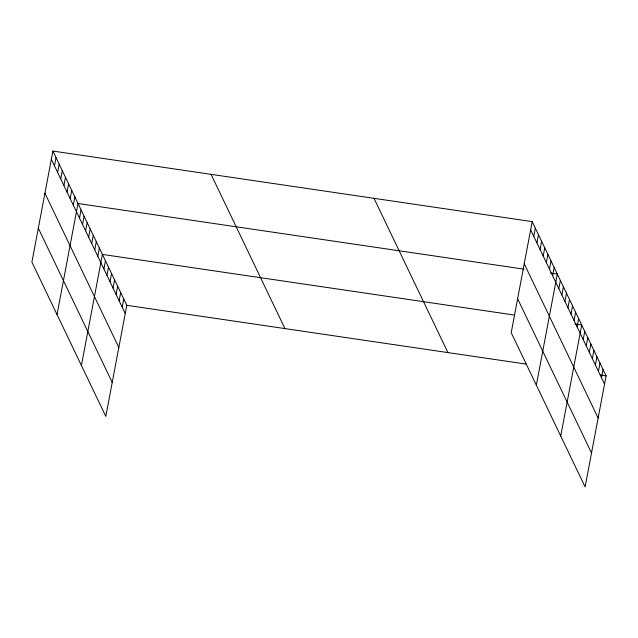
<?xml version="1.0" encoding="UTF-8"?>
<svg xmlns="http://www.w3.org/2000/svg" width="638" height="638" viewBox="0 0 638 638"><rect width="100%" height="100%" fill="white"/><g stroke="black" fill="none" stroke-linecap="round" stroke-linejoin="round"><path stroke-width="0.96" d="M52.89 151.062L31.9 262.13L105.804 416.383L126.795 305.315L52.89 151.062L532.196 221.617L606.1 375.87L585.11 486.938L511.205 332.685L532.196 221.617M54.469 165.84L56.024 157.618M57.611 172.396L59.167 164.173M60.754 178.951L62.309 170.729M63.896 185.514L65.451 177.284M67.038 192.07L68.593 183.84M70.18 198.625L71.735 190.395M73.322 205.181L74.877 196.951M57.029 314.574L78.011 203.506L523.918 269.148M79.511 218.1L81.066 209.87M82.557 224.456L84.112 216.234M85.604 230.82L87.159 222.598M88.658 237.184L90.205 228.962M91.705 243.549L93.26 235.318M94.751 249.913L96.306 241.682M97.797 256.277L99.353 248.046M81.417 365.478L102.407 254.41L513.925 314.989M103.898 268.997L105.453 260.775M106.945 275.361L108.5 267.139M109.991 281.725L111.546 273.503M113.046 288.089L114.601 279.867M116.092 294.453L117.647 286.223M119.139 300.817L120.694 292.587M122.193 307.181L123.74 298.951M533.783 236.403L535.338 228.173M536.925 242.958L538.472 234.728M540.059 249.514L541.614 241.284M543.201 256.069L544.756 247.839M546.343 262.625L547.898 254.395M549.485 269.18L551.041 260.95M552.628 275.736L554.183 267.505M536.335 385.129L557.325 274.061L550.442 273.056M558.816 288.655L560.371 280.425M561.863 295.019L563.418 286.789M564.917 301.383L566.464 293.153M567.964 307.739L569.519 299.517M571.01 314.103L572.565 305.881M574.056 320.467L575.612 312.245M577.111 326.831L578.666 318.601M560.722 436.033L581.712 324.965L574.83 323.952M583.204 339.56L584.759 331.329M586.25 345.924L587.805 337.693M589.305 352.28L590.86 344.057M592.351 358.644L593.906 350.421M595.398 365.008L596.953 356.786M598.452 371.372L599.999 363.15M601.498 377.736L603.054 369.506M126.795 305.315L526.525 364.154M600.206 375L606.1 375.87M530.641 229.847L604.545 384.1M524.229 263.781L598.133 418.034M517.617 298.751L591.53 453.004M374.02 198.338L447.932 352.591M211.058 174.341L284.963 328.602M51.335 159.285L125.239 313.537M44.923 193.226L118.828 347.479M38.312 228.189L112.216 382.441"/></g></svg>
